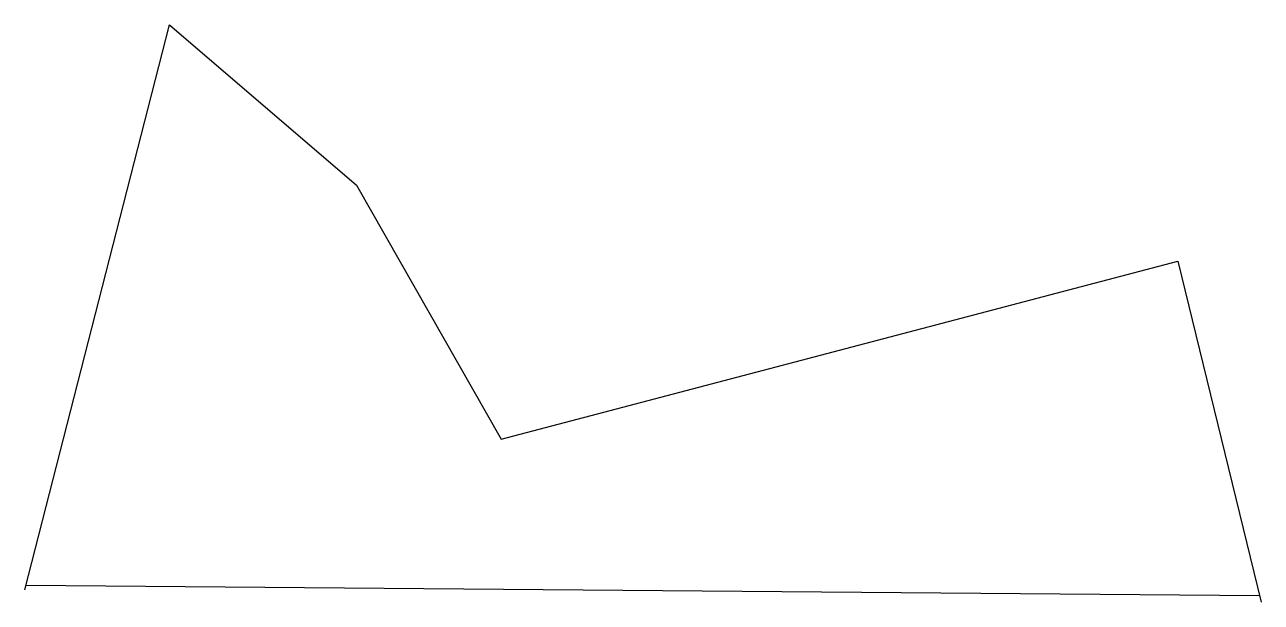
# Model space of a CAD drawing. Extents: x 30.5 to 79.7, y 176.4 to 199.4.
import ezdxf

# ---------------------------------------------------------------- set-up
doc = ezdxf.new("R2010")
doc.units = 0
doc.layers.add('Layer_1', color=7, linetype='CONTINUOUS')

msp = doc.modelspace()

# ---------------------------------------------------------------- linework, layer by layer
at = {"layer": 'Layer_1', "color": 7}
for points in [[(30.455562, 176.904109), (36.212769, 199.390962), (43.657091, 193.011347), (49.413547, 182.907323), (76.352318, 189.987613), (79.668901, 176.413746)], [(30.518343, 177.087771), (79.591834, 176.68086)]]:
    msp.add_lwpolyline(points, dxfattribs=at)

doc.saveas('drawing.dxf')
